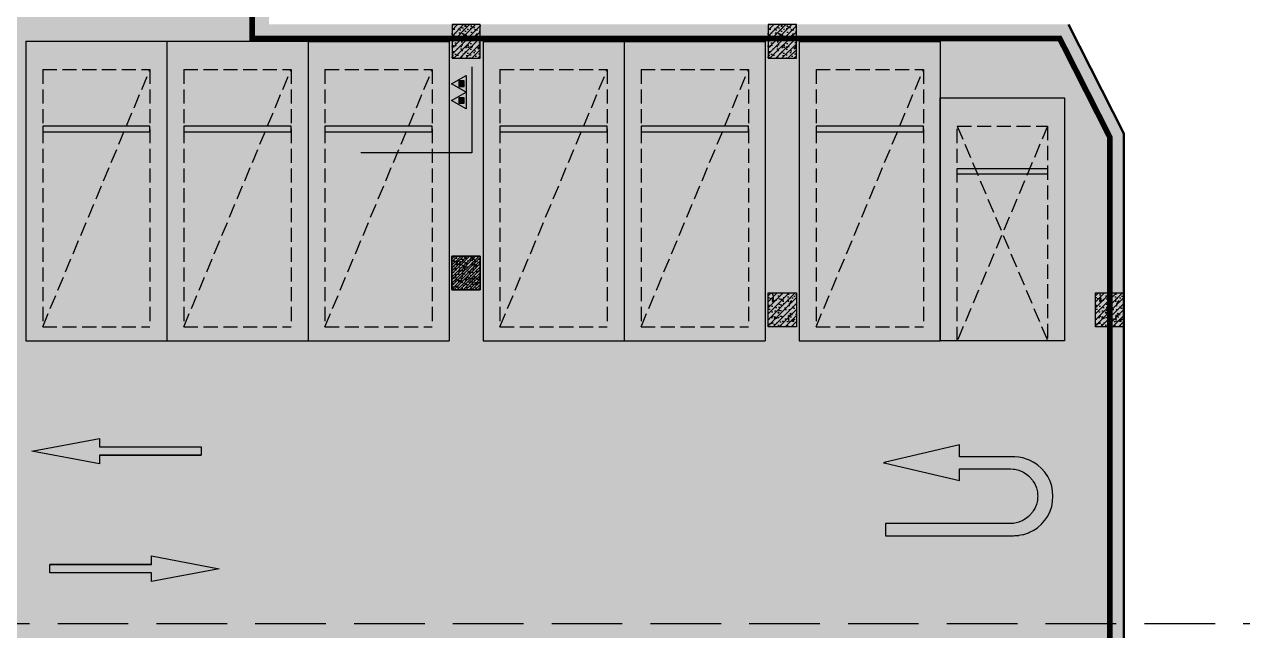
# Model space of a CAD drawing. Extents: x -1338203 to 1886333, y -530034 to 1031844.
# Drawn here: x 756781 to 778362, y 265401 to 276129 of the extents above; entities that cross this region are included whole.
import ezdxf

# ---------------------------------------------------------------- set-up
doc = ezdxf.new("R2010")
doc.units = 0
doc.header["$LTSCALE"] = 1000
doc.header["$MEASUREMENT"] = 0
for name, pattern in [('$2$DASH', [0.35, 0.25, -0.1]), ('A-001-平面B2$0$__DASH', [0.35, 0.25, -0.1]), ('DASH', [0.35, 0.25, -0.1])]:
    doc.linetypes.add(name, pattern=pattern)
for name, color, linetype in [('$0$DIM_SYMB', 3, 'Continuous'), ('A-FIRE', 7, 'Continuous'), ('p-a-regular', 5, 'Continuous'), ('S001地下一墙柱$0$0S-CW-HATCH', 251, 'Continuous'), ('S001地下一墙柱$0$0S-CW-HATCH-UP', 251, 'Continuous'), ('S001地下一墙柱$0$S001地下一墙柱$0$0S-CC-LINE', 52, 'Continuous'), ('S001地下一墙柱$0$S001地下一墙柱$0$0S-CW-HATCH', 251, 'Continuous'), ('S001地下一墙柱$0$S001地下一墙柱$0$0S-CW-HATCH-UP', 251, 'Continuous'), ('中心线', 42, 'Continuous'), ('地面指向箭头', 7, 'Continuous'), ('负一层消火栓$0$0P-DIM-FH', 3, 'Continuous'), ('负一层消火栓$0$0P-EQUIP-FH', 7, 'Continuous')]:
    doc.layers.add(name, color=color, linetype=linetype)
doc.layers.add('AAD-A-PROOF', color=30, linetype='Continuous', plot=False)
doc.layers.add('p-a-regular-deadend', color=6, linetype='Continuous', true_color=0xff00ff)
doc.layers.add('p-a-wall', color=7, linetype='Continuous', lineweight=50)
doc.layers.add('p-h-walkable', color=7, linetype='Continuous', lineweight=70, true_color=0xf0f0f0)

# ---------------------------------------------------------------- blocks, each defined once
blk = doc.blocks.new('负一层消火栓$0$$TwtSys$00000546')
h = blk.add_hatch()
h.set_pattern_fill('ANSI31', color=256, scale=200, style=0)
h.set_pattern_definition([(45, (-38543.802, -6670.83), (-17.67767, 17.67767), [])])
h.paths.add_polyline_path([(-65, 174), (65, 174), (65, 44), (-65, 44)])
for points in [[(0, 344), (-198, 0), (198, 0)], [(-65, 174), (65, 174), (65, 44), (-65, 44)]]:
    blk.add_lwpolyline(points, close=True)
blk = doc.blocks.new('负一层消火栓')
at = {"layer": '负一层消火栓$0$0P-DIM-FH'}
for p, q in [((-1659, -31509, 0), (-1659, -33031)), ((-1659, -33031), (-3621, -33031))]:
    blk.add_line(p, q, dxfattribs=at)
at = {"layer": '负一层消火栓$0$0P-EQUIP-FH', "xscale": -0.7500000000000013, "yscale": 0.7500000000000013, "zscale": 0.75, "rotation": 90}
for p in [(-1759, -31810, 800), (-1759, -32108, 800)]:
    blk.add_blockref('负一层消火栓$0$$TwtSys$00000546', p, dxfattribs=at)
blk = doc.blocks.new('剖面位置')
at = {"layer": '$0$DIM_SYMB', "linetype": '$2$DASH', "ltscale": 5}
blk.add_lwpolyline([(13257, -41366), (-263305, -41366)], dxfattribs=at)
blk.add_lwpolyline([(13257, -41366), (-263305, -41366)], dxfattribs=at)
blk = doc.blocks.new('JTDT')
at = {"layer": 'A-FIRE'}
h = blk.add_hatch(color=251, dxfattribs=at)
h.dxf.hatch_style = 1
h.paths.add_polyline_path([(189165, 82916), (189162, 82988), (189159, 82988), (189147, 83060), (189144, 83075), (189126, 83123), (189114, 83162), (189105, 83180), (189081, 83230), (189072, 83245), (189057, 83269), (189036, 83299), (189024, 83317), (189021, 83320), (189021, 83323), (188961, 83389), (188893, 83449), (188818, 83500), (188734, 83542), (188650, 83571), (188561, 83586), (188468, 83592), (188378, 83586), (188288, 83571), (188202, 83542), (188118, 83500), (188043, 83449), (187974, 83389), (187915, 83323), (187915, 83320), (187912, 83317), (187900, 83299), (187882, 83269), (187864, 83245), (187858, 83230), (187831, 83180), (187822, 83162), (187810, 83123), (187795, 83075), (187789, 83060), (187777, 82988), (187771, 82916), (187771, 82895), (187771, 82839), (187771, 81938), (187559, 81938), (187559, 81935), (187867, 80625), (187876, 80592), (187882, 80625), (188190, 81935), (187983, 81935), (187983, 81938), (187983, 82839), (187986, 82895), (187989, 82916), (188007, 82988), (188037, 83060), (188046, 83075), (188076, 83123), (188109, 83162), (188124, 83180), (188184, 83230), (188205, 83245), (188247, 83269), (188318, 83299), (188390, 83317), (188441, 83320), (188468, 83323), (188492, 83320), (188543, 83317), (188615, 83299), (188686, 83269), (188728, 83245), (188749, 83230), (188809, 83180), (188824, 83162), (188857, 83123), (188887, 83075), (188896, 83060), (188926, 82988), (188944, 82916), (188947, 82895), (188949, 82839), (188949, 80625), (189168, 80625), (189168, 82839), (189168, 82895)])
at = {"layer": '地面指向箭头', "color": 251, "linetype": 'Continuous'}
blk.add_lwpolyline([(189165, 82916), (189162, 82988), (189159, 82988), (189147, 83060), (189144, 83075), (189126, 83123), (189114, 83162), (189105, 83180), (189081, 83230), (189072, 83245), (189057, 83269), (189036, 83299), (189024, 83317), (189021, 83320), (189021, 83323), (188961, 83389), (188893, 83449), (188818, 83500), (188734, 83542), (188650, 83571), (188561, 83586), (188468, 83592), (188378, 83586), (188288, 83571), (188202, 83542), (188118, 83500), (188043, 83449), (187974, 83389), (187915, 83323), (187915, 83320), (187912, 83317), (187900, 83299), (187882, 83269), (187864, 83245), (187858, 83230), (187831, 83180), (187822, 83162), (187810, 83123), (187795, 83075), (187789, 83060), (187777, 82988), (187771, 82916), (187771, 82895), (187771, 82839), (187771, 81938), (187559, 81938), (187559, 81935), (187867, 80625), (187876, 80592), (187882, 80625), (188190, 81935), (187983, 81935), (187983, 81938), (187983, 82839), (187986, 82895), (187989, 82916), (188007, 82988), (188037, 83060), (188046, 83075), (188076, 83123), (188109, 83162), (188124, 83180), (188184, 83230), (188205, 83245), (188247, 83269), (188318, 83299), (188390, 83317), (188441, 83320), (188468, 83323), (188492, 83320), (188543, 83317), (188615, 83299), (188686, 83269), (188728, 83245), (188749, 83230), (188809, 83180), (188824, 83162), (188857, 83123), (188887, 83075), (188896, 83060), (188926, 82988), (188944, 82916), (188947, 82895), (188949, 82839), (188949, 80625), (189168, 80625), (189168, 82839), (189168, 82895), (189165, 82916)], dxfattribs=at)
blk = doc.blocks.new('直行')
at = {"layer": '地面指向箭头'}
blk.add_hatch(color=251, dxfattribs=at).paths.add_polyline_path([(-29241, 4059962), (-29466, 4058762), (-29316, 4058762), (-29316, 4056961), (-29166, 4056961), (-29166, 4058762), (-29016, 4058762)])
at = {"layer": '地面指向箭头', "color": 251}
blk.add_lwpolyline([(-29316, 4058762), (-29316, 4056961), (-29316, 4058762), (-29316, 4058762), (-29466, 4058762), (-29241, 4059962), (-29016, 4058762), (-29166, 4058762), (-29166, 4056961), (-29316, 4056961), (-29316, 4056961)], dxfattribs=at)
blk = doc.blocks.new('A$C9cb663f1')
at = {"layer": '中心线', "color": 251, "const_width": 150}
for points in [[(343634, -94164), (345634, -94164)], [(347388, -93983), (349388, -93983)], [(351388, -93983), (353388, -93983)], [(355388, -93983), (357388, -93983)]]:
    blk.add_lwpolyline(points, dxfattribs=at)
at = {"layer": '地面指向箭头', "color": 251}
for name, p, rotation in [('直行', (4404230, -63942), 90), ('JTDT', (278763, 94485), 270), ('直行', (-3712376, -124506), 270)]:
    blk.add_blockref(name, p, dxfattribs=dict(at, rotation=rotation))

msp = doc.modelspace()

# ---------------------------------------------------------------- hatches: boundary and pattern name
at = {"layer": 'p-h-walkable', "ltscale": 0.002}
h = msp.add_hatch(color=256, dxfattribs=at)
h.dxf.hatch_style = 1
h.paths.add_polyline_path([(633826.6, 244460.7), (640276.6, 244575.6), (640576.6, 234544.8), (645576.7, 234544.6), (645576.7, 209278.9), (732355.9, 209029), (732355.1, 235229.9), (738506.7, 235229.9), (738506.6, 268838.9), (732734.3, 268838.9), (732734.3, 272898.9), (711963.1, 272898.9), (711963.1, 278984.7), (717256.7, 278984.7), (717256.7, 284049), (733571.6, 284135.6), (733996.6, 290449.1), (739216.6, 290449.1), (739766.6, 284299.1), (754626.6, 284299.1), (755296.6, 290449.1), (760516.6, 290449.1), (760816.6, 283049.1), (760816.3, 275879.2), (775122.6, 275879.2), (776006.6, 274138.9), (776006.6, 259429.1), (778716.6, 259429.1), (778716.6, 238849.1), (783416.6, 238849.1), (783416.6, 237229.1), (782066.6, 237229.1), (782066.6, 234429.1), (779546.6, 234429.1), (779546.6, 237129.1), (773916.6, 237129.1), (773916.6, 243229.1), (764306.6, 243225.6), (764306.6, 236639.1), (760766.6, 236639.1), (760766.6, 234429.1), (758246.6, 234429.1), (758246.6, 238649.1), (762116.6, 238649.1), (762116.6, 243225.6), (748656.6, 243225.6), (748756.3, 207529.1), (800106.6, 207528.9), (800206.7, 201639.7), (812908.2, 202239.1), (812576.6, 180449.3), (744206, 180449.3), (744206, 173439), (728556.7, 173439), (728556.6, 122289.1), (746356.6, 122289.1), (750916.6, 132325.6), (842896.6, 132325.6), (843211.6, 121345.6), (839116.6, 121345.6), (839116.6, 93449.1), (864906.6, 93449.1), (864906.6, 79694), (875856.6, 74929.1), (875856.6, 65749.1), (834560.6, 65749.1), (839142.9, 28436.3), (869465.5, 32160.2), (871163.4, 18334), (873704.3, 18646.1), (877328.9, 5540.2), (761876.2, -8638.5), (761133.2, 2082.3), (764950.9, 5291.5), (763253.1, 19116.3), (799242.7, 23536.1), (793807.6, 65749.1), (750756.6, 65749.1), (751556.6, 81645.6), (636016.6, 81645.6), (636016.6, 96345.6), (629416.6, 96345.6), (629416.6, 118203.2), (622306.6, 118203.2), (622286.6, 139083.2), (644406.6, 137003.2), (644406.6, 129968.2), (656656.6, 129968.2), (656406.6, 138083.2), (712156.6, 138083.2), (711856.6, 184449.1), (581811.6, 184349.1), (581826.6, 197199.1), (585876.6, 197449.1), (585976.6, 209279), (629226.6, 209578.9), (628926.8, 236145.4), (633826.6, 236145.6)])
at = {"layer": 'S001地下一墙柱$0$0S-CW-HATCH'}
h = msp.add_hatch(color=256, dxfattribs=at)
h.dxf.hatch_style = 1
h.paths.add_polyline_path([(761116.6, 282649.1), (761116.6, 276129.2), (775276, 276129.2), (776256.6, 274198.8), (776256.6, 259729.1), (776006.6, 259729.1), (776006.6, 274138.9), (775122.6, 275879.2), (760816.3, 275879.2), (760816.6, 282649.1)])
at = {"layer": 'S001地下一墙柱$0$0S-CW-HATCH-UP'}
h = msp.add_hatch(dxfattribs=at)
h.set_pattern_fill('钢筋混凝土', color=256, scale=30)
h.set_pattern_definition([(45, (-9296980.87, -620438.91), (-53.0330086, 53.0330086), []), (50, (-9296980.87, -620438.91), (215.1780548, -18.8256405), [22.5, -247.5]), (355, (-9296980.87, -620438.91), (-41.6254, 225.65764), [18, -198]), (100.4514, (-9296962.94, -620440.48), (173.5528145, 206.8318626), [19.122057, -210.3426336]), (46.1842, (-9296980.87, -620378.9), (320.1723146, -49.655704), [33.75, -371.25]), (96.6356, (-9296954.2, -620383.05), (280.398812, 292.235361), [28.683086, -315.5139]), (351.1842, (-9296980.87, -620378.9), (280.398584, 292.23558), [27, -297]), (21, (-9296950.87, -620393.91), (179.0721156, -120.7856672), [22.5, -247.5]), (326, (-9296950.87, -620393.91), (72.9945996, 217.5450135), [18, -198]), (71.4514, (-9296935.94, -620403.98), (252.0667886, 96.759149), [19.122057, -210.3426336]), (37.5, (-9296980.87, -620438.91), (3.6479566, 99.86815615), [0, -195.6, 0, -201, 0, -198.75]), (7.5, (-9296980.87, -620438.91), (78.9208612, 118.3235136), [0, -114.6, 0, -191.1, 0, -75.75]), (327.5, (-9297047.77, -620438.91), (160.14673085, -6.7664615), [0, -75, 0, -234, 0, -310.5]), (317.5, (-9297077.77, -620438.91), (174.9558508, 30.0314947), [0, -97.5, 0, -155.4, 0, -220.5])])
h.paths.add_polyline_path([(761116.6, 282649.1), (761116.6, 276129.2), (775276, 276129.2), (776256.6, 274198.8), (776256.6, 259729.1), (776006.6, 259729.1), (776006.6, 274138.9), (775122.6, 275879.2), (760816.3, 275879.2), (760816.6, 282649.1)])
at = {"layer": 'S001地下一墙柱$0$S001地下一墙柱$0$0S-CW-HATCH'}
h = msp.add_hatch(color=256, dxfattribs=at)
h.dxf.hatch_style = 1
h.paths.add_polyline_path([(764856.6, 276129.2), (764356.6, 276129.2), (764356.6, 275529.2), (764856.6, 275529.2)])
h = msp.add_hatch(color=256, dxfattribs=at)
h.dxf.hatch_style = 1
h.paths.add_polyline_path([(770456.6, 276129.2), (769956.6, 276129.2), (769956.6, 275529.2), (770456.6, 275529.2)])
h = msp.add_hatch(color=256, dxfattribs=at)
h.dxf.hatch_style = 1
h.paths.add_polyline_path([(764856.4, 271429.2), (764356.4, 271429.2), (764356.4, 272029.2), (764856.4, 272029.2)])
h = msp.add_hatch(color=256, dxfattribs=at)
h.dxf.hatch_style = 1
h.paths.add_polyline_path([(764856.4, 272029.2), (764356.4, 272029.2), (764356.4, 271429.2), (764856.4, 271429.2)])
h = msp.add_hatch(color=256, dxfattribs=at)
h.dxf.hatch_style = 1
h.paths.add_polyline_path([(764856.4, 272029.2), (764356.4, 272029.2), (764356.4, 271429.2), (764856.4, 271429.2)])
h = msp.add_hatch(color=256, dxfattribs=at)
h.dxf.hatch_style = 1
h.paths.add_polyline_path([(770456.6, 270779.1), (769956.6, 270779.1), (769956.6, 271379.1), (770456.6, 271379.1)])
h = msp.add_hatch(color=256, dxfattribs=at)
h.dxf.hatch_style = 1
h.paths.add_polyline_path([(776256.6, 270779.1), (775756.6, 270779.1), (775756.6, 271379.1), (776256.6, 271379.1)])
at = {"layer": 'S001地下一墙柱$0$S001地下一墙柱$0$0S-CW-HATCH-UP'}
h = msp.add_hatch(dxfattribs=at)
h.set_pattern_fill('钢筋混凝土', color=256, scale=30)
h.set_pattern_definition([(45, (797167.33, 285080.9), (-53.03301, 53.03301), []), (50, (797167.33, 285080.9), (215.1781, -18.8256), [22.5, -247.5]), (355, (797167.33, 285080.9), (-41.6254, 225.6576), [18, -198]), (100.4514, (797185.26, 285079.33), (173.5528, 206.8319), [19.122, -210.3426]), (46.1842, (797167.33, 285140.9), (320.1723, -49.6557), [33.75, -371.25]), (96.6356, (797194, 285136.76), (280.3988, 292.2354), [28.683, -315.514]), (351.1842, (797167.33, 285140.9), (280.3986, 292.2356), [27, -297]), (21, (797197.33, 285125.9), (179.0721, -120.7857), [22.5, -247.5]), (326, (797197.33, 285125.9), (72.9946, 217.545), [18, -198]), (71.4514, (797212.25, 285115.83), (252.0668, 96.7591), [19.122, -210.3426]), (37.5, (797167.33, 285080.9), (3.64796, 99.86816), [0, -195.6, 0, -201, 0, -198.75]), (7.5, (797167.33, 285080.9), (78.92086, 118.3235), [0, -114.6, 0, -191.1, 0, -75.75]), (327.5, (797100.43, 285080.9), (160.14673, -6.76646), [0, -75, 0, -234, 0, -310.5]), (317.5, (797070.43, 285080.9), (174.95585, 30.0315), [0, -97.5, 0, -155.4, 0, -220.5])])
h.paths.add_polyline_path([(764856.6, 276129.2), (764356.6, 276129.2), (764356.6, 275529.2), (764856.6, 275529.2)])
h = msp.add_hatch(dxfattribs=at)
h.set_pattern_fill('钢筋混凝土', color=256, scale=30)
h.set_pattern_definition([(45, (802767.33, 285080.9), (-53.03301, 53.03301), []), (50, (802767.33, 285080.9), (215.1781, -18.8256), [22.5, -247.5]), (355, (802767.33, 285080.9), (-41.6254, 225.6576), [18, -198]), (100.4514, (802785.26, 285079.33), (173.5528, 206.8319), [19.122, -210.3426]), (46.1842, (802767.33, 285140.9), (320.1723, -49.6557), [33.75, -371.25]), (96.6356, (802794, 285136.76), (280.3988, 292.2354), [28.683, -315.514]), (351.1842, (802767.33, 285140.9), (280.3986, 292.2356), [27, -297]), (21, (802797.33, 285125.9), (179.0721, -120.7857), [22.5, -247.5]), (326, (802797.33, 285125.9), (72.9946, 217.545), [18, -198]), (71.4514, (802812.25, 285115.83), (252.0668, 96.7591), [19.122, -210.3426]), (37.5, (802767.33, 285080.9), (3.64796, 99.86816), [0, -195.6, 0, -201, 0, -198.75]), (7.5, (802767.33, 285080.9), (78.92086, 118.3235), [0, -114.6, 0, -191.1, 0, -75.75]), (327.5, (802700.43, 285080.9), (160.14673, -6.76646), [0, -75, 0, -234, 0, -310.5]), (317.5, (802670.43, 285080.9), (174.95585, 30.0315), [0, -97.5, 0, -155.4, 0, -220.5])])
h.paths.add_polyline_path([(770456.6, 276129.2), (769956.6, 276129.2), (769956.6, 275529.2), (770456.6, 275529.2)])
h = msp.add_hatch(dxfattribs=at)
h.set_pattern_fill('钢筋混凝土', color=256, scale=30)
h.set_pattern_definition([(45, (797167.15, 271480.97), (-53.03301, 53.03301), []), (50, (797167.15, 271480.97), (215.1781, -18.8256), [22.5, -247.5]), (355, (797167.15, 271480.97), (-41.6254, 225.6576), [18, -198]), (100.4514, (797185.08, 271479.4), (173.5528, 206.8319), [19.122, -210.3426]), (46.1842, (797167.15, 271540.97), (320.1723, -49.6557), [33.75, -371.25]), (96.6356, (797193.83, 271536.83), (280.3988, 292.2354), [28.683, -315.514]), (351.1842, (797167.15, 271540.97), (280.3986, 292.2356), [27, -297]), (21, (797197.15, 271525.97), (179.0721, -120.7857), [22.5, -247.5]), (326, (797197.15, 271525.97), (72.9946, 217.545), [18, -198]), (71.4514, (797212.07, 271515.9), (252.0668, 96.7591), [19.122, -210.3426]), (37.5, (797167.15, 271480.97), (3.64796, 99.86816), [0, -195.6, 0, -201, 0, -198.75]), (7.5, (797167.15, 271480.97), (78.92086, 118.3235), [0, -114.6, 0, -191.1, 0, -75.75]), (327.5, (797100.25, 271480.97), (160.14673, -6.76646), [0, -75, 0, -234, 0, -310.5]), (317.5, (797070.25, 271480.97), (174.95585, 30.0315), [0, -97.5, 0, -155.4, 0, -220.5])])
h.paths.add_polyline_path([(764856.4, 271429.2), (764356.4, 271429.2), (764356.4, 272029.2), (764856.4, 272029.2)])
h = msp.add_hatch(dxfattribs=at)
h.set_pattern_fill('钢筋混凝土', color=256, scale=30)
h.set_pattern_definition([(45, (797167.15, 280980.97), (-53.03301, 53.03301), []), (50, (797167.15, 280980.97), (215.1781, -18.8256), [22.5, -247.5]), (355, (797167.15, 280980.97), (-41.6254, 225.6576), [18, -198]), (100.4514, (797185.08, 280979.4), (173.5528, 206.8319), [19.122, -210.3426]), (46.1842, (797167.15, 281040.97), (320.1723, -49.6557), [33.75, -371.25]), (96.6356, (797193.83, 281036.83), (280.3988, 292.2354), [28.683, -315.514]), (351.1842, (797167.15, 281040.97), (280.3986, 292.2356), [27, -297]), (21, (797197.15, 281025.97), (179.0721, -120.7857), [22.5, -247.5]), (326, (797197.15, 281025.97), (72.9946, 217.545), [18, -198]), (71.4514, (797212.07, 281015.9), (252.0668, 96.7591), [19.122, -210.3426]), (37.5, (797167.15, 280980.97), (3.64796, 99.86816), [0, -195.6, 0, -201, 0, -198.75]), (7.5, (797167.15, 280980.97), (78.92086, 118.3235), [0, -114.6, 0, -191.1, 0, -75.75]), (327.5, (797100.25, 280980.97), (160.14673, -6.76646), [0, -75, 0, -234, 0, -310.5]), (317.5, (797070.25, 280980.97), (174.95585, 30.0315), [0, -97.5, 0, -155.4, 0, -220.5])])
h.paths.add_polyline_path([(764856.4, 272029.2), (764356.4, 272029.2), (764356.4, 271429.2), (764856.4, 271429.2)])
h = msp.add_hatch(dxfattribs=at)
h.set_pattern_fill('钢筋混凝土', color=256, scale=30)
h.set_pattern_definition([(45, (797167.15, 280980.97), (-53.03301, 53.03301), []), (50, (797167.15, 280980.97), (215.1781, -18.8256), [22.5, -247.5]), (355, (797167.15, 280980.97), (-41.6254, 225.6576), [18, -198]), (100.4514, (797185.08, 280979.4), (173.5528, 206.8319), [19.122, -210.3426]), (46.1842, (797167.15, 281040.97), (320.1723, -49.6557), [33.75, -371.25]), (96.6356, (797193.83, 281036.83), (280.3988, 292.2354), [28.683, -315.514]), (351.1842, (797167.15, 281040.97), (280.3986, 292.2356), [27, -297]), (21, (797197.15, 281025.97), (179.0721, -120.7857), [22.5, -247.5]), (326, (797197.15, 281025.97), (72.9946, 217.545), [18, -198]), (71.4514, (797212.07, 281015.9), (252.0668, 96.7591), [19.122, -210.3426]), (37.5, (797167.15, 280980.97), (3.64796, 99.86816), [0, -195.6, 0, -201, 0, -198.75]), (7.5, (797167.15, 280980.97), (78.92086, 118.3235), [0, -114.6, 0, -191.1, 0, -75.75]), (327.5, (797100.25, 280980.97), (160.14673, -6.76646), [0, -75, 0, -234, 0, -310.5]), (317.5, (797070.25, 280980.97), (174.95585, 30.0315), [0, -97.5, 0, -155.4, 0, -220.5])])
h.paths.add_polyline_path([(764856.4, 272029.2), (764356.4, 272029.2), (764356.4, 271429.2), (764856.4, 271429.2)])
h = msp.add_hatch(dxfattribs=at)
h.set_pattern_fill('钢筋混凝土', color=256, scale=30)
h.set_pattern_definition([(45, (802767.33, 270830.83), (-53.03301, 53.03301), []), (50, (802767.33, 270830.83), (215.1781, -18.8256), [22.5, -247.5]), (355, (802767.33, 270830.83), (-41.6254, 225.6576), [18, -198]), (100.4514, (802785.26, 270829.26), (173.5528, 206.8319), [19.122, -210.3426]), (46.1842, (802767.33, 270890.83), (320.1723, -49.6557), [33.75, -371.25]), (96.6356, (802794, 270886.7), (280.3988, 292.2354), [28.683, -315.514]), (351.1842, (802767.33, 270890.83), (280.3986, 292.2356), [27, -297]), (21, (802797.33, 270875.83), (179.0721, -120.7857), [22.5, -247.5]), (326, (802797.33, 270875.83), (72.9946, 217.545), [18, -198]), (71.4514, (802812.25, 270865.77), (252.0668, 96.7591), [19.122, -210.3426]), (37.5, (802767.33, 270830.83), (3.64796, 99.86816), [0, -195.6, 0, -201, 0, -198.75]), (7.5, (802767.33, 270830.83), (78.92086, 118.3235), [0, -114.6, 0, -191.1, 0, -75.75]), (327.5, (802700.43, 270830.83), (160.14673, -6.76646), [0, -75, 0, -234, 0, -310.5]), (317.5, (802670.43, 270830.83), (174.95585, 30.0315), [0, -97.5, 0, -155.4, 0, -220.5])])
h.paths.add_polyline_path([(770456.6, 270779.1), (769956.6, 270779.1), (769956.6, 271379.1), (770456.6, 271379.1)])
h = msp.add_hatch(dxfattribs=at)
h.set_pattern_fill('钢筋混凝土', color=256, scale=30)
h.set_pattern_definition([(45, (808567.33, 270830.83), (-53.03301, 53.03301), []), (50, (808567.33, 270830.83), (215.1781, -18.8256), [22.5, -247.5]), (355, (808567.33, 270830.83), (-41.6254, 225.6576), [18, -198]), (100.4514, (808585.26, 270829.26), (173.5528, 206.8319), [19.122, -210.3426]), (46.1842, (808567.33, 270890.83), (320.1723, -49.6557), [33.75, -371.25]), (96.6356, (808594, 270886.7), (280.3988, 292.2354), [28.683, -315.514]), (351.1842, (808567.33, 270890.83), (280.3986, 292.2356), [27, -297]), (21, (808597.33, 270875.83), (179.0721, -120.7857), [22.5, -247.5]), (326, (808597.33, 270875.83), (72.9946, 217.545), [18, -198]), (71.4514, (808612.25, 270865.77), (252.0668, 96.7591), [19.122, -210.3426]), (37.5, (808567.33, 270830.83), (3.64796, 99.86816), [0, -195.6, 0, -201, 0, -198.75]), (7.5, (808567.33, 270830.83), (78.92086, 118.3235), [0, -114.6, 0, -191.1, 0, -75.75]), (327.5, (808500.43, 270830.83), (160.14673, -6.76646), [0, -75, 0, -234, 0, -310.5]), (317.5, (808470.43, 270830.83), (174.95585, 30.0315), [0, -97.5, 0, -155.4, 0, -220.5])])
h.paths.add_polyline_path([(776256.6, 270779.1), (775756.6, 270779.1), (775756.6, 271379.1), (776256.6, 271379.1)])

# ---------------------------------------------------------------- linework, layer by layer
for p, q in [((756806.5, 275829.6), (756806.5, 270529.6)), ((756806.5, 275829.6), (759306.5, 275829.6)), ((759306.5, 275829.6), (759306.5, 270529.6)), ((759306.5, 275829.5), (759306.5, 270529.5)), ((759306.5, 275829.5), (761806.5, 275829.5)), ((761806.5, 275829.5), (761806.5, 270529.5)), ((761806.5, 275829.3), (761806.5, 270529.3)), ((761806.5, 275829.3), (764306.5, 275829.3)), ((764306.5, 275829.3), (764306.5, 270529.3)), ((764906.5, 275829.3), (764906.5, 270529.3)), ((764906.5, 275829.3), (767406.5, 275829.3)), ((767406.5, 275829.3), (767406.5, 270529.3)), ((767406.5, 275829.3), (767406.5, 270529.3)), ((767406.5, 275829.3), (769906.5, 275829.3)), ((769906.5, 275829.3), (769906.5, 270529.3)), ((770506.5, 275829.3), (770506.5, 270529.3)), ((770506.5, 275829.3), (773006.5, 275829.3)), ((773006.5, 275829.3), (773006.5, 270529.3)), ((756806.5, 270529.6), (759306.5, 270529.6)), ((759306.5, 270529.5), (761806.5, 270529.5)), ((761806.5, 270529.3), (764306.5, 270529.3)), ((764906.5, 270529.3), (767406.5, 270529.3)), ((767406.5, 270529.3), (769906.5, 270529.3)), ((770506.5, 270529.3), (773006.5, 270529.3))]:
    msp.add_line(p, q)
at = {"linetype": 'A-001-平面B2$0$__DASH'}
for p, q in [((757106.5, 275329.6), (759006.5, 275329.6)), ((757106.5, 275329.6), (757106.5, 270779.6)), ((759006.5, 275329.6), (759006.5, 270779.6)), ((759606.5, 275329.5), (761506.5, 275329.5)), ((759606.5, 275329.5), (759606.5, 270779.5)), ((761506.5, 275329.5), (761506.5, 270779.5)), ((762106.5, 275329.3), (764006.5, 275329.3)), ((762106.5, 275329.3), (762106.5, 270779.3)), ((764006.5, 275329.3), (764006.5, 270779.3)), ((765206.5, 275329.3), (767106.5, 275329.3)), ((765206.5, 275329.3), (765206.5, 270779.3)), ((767106.5, 275329.3), (767106.5, 270779.3)), ((767706.5, 275329.3), (769606.5, 275329.3)), ((767706.5, 275329.3), (767706.5, 270779.3)), ((769606.5, 275329.3), (769606.5, 270779.3)), ((770806.5, 275329.3), (772706.5, 275329.3)), ((770806.5, 275329.3), (770806.5, 270779.3)), ((772706.5, 275329.3), (772706.5, 270779.3)), ((757106.5, 270779.6), (759006.5, 270779.6)), ((759606.5, 270779.5), (761506.5, 270779.5)), ((762106.5, 270779.3), (764006.5, 270779.3)), ((765206.5, 270779.3), (767106.5, 270779.3)), ((767706.5, 270779.3), (769606.5, 270779.3)), ((770806.5, 270779.3), (772706.5, 270779.3))]:
    msp.add_line(p, q, dxfattribs=at)
for points in [[(757106.5, 270779.6), (759006.5, 275329.6)], [(759606.5, 270779.5), (761506.5, 275329.5)], [(762106.5, 270779.3), (764006.5, 275329.3)], [(765206.5, 270779.3), (767106.5, 275329.3)], [(767706.5, 270779.3), (769606.5, 275329.3)], [(770806.5, 270779.3), (772706.5, 275329.3)]]:
    msp.add_lwpolyline(points, dxfattribs=at)
at = {"color": 241}
msp.add_lwpolyline([(773006.5, 270529.1), (773006.5, 274829.1), (775206.5, 274829.1), (775206.5, 270529.1)], close=True, dxfattribs=at)
for points in [[(759006.5, 274329.6), (757106.5, 274329.6), (757106.5, 274229.6), (759006.5, 274229.6)], [(761506.5, 274329.5), (759606.5, 274329.5), (759606.5, 274229.5), (761506.5, 274229.5)], [(764006.5, 274329.3), (762106.5, 274329.3), (762106.5, 274229.3), (764006.5, 274229.3)], [(767106.5, 274329.3), (765206.5, 274329.3), (765206.5, 274229.3), (767106.5, 274229.3)], [(769606.5, 274329.3), (767706.5, 274329.3), (767706.5, 274229.3), (769606.5, 274229.3)], [(772706.5, 274329.3), (770806.5, 274329.3), (770806.5, 274229.3), (772706.5, 274229.3)]]:
    msp.add_lwpolyline(points, close=True)
at = {"color": 241, "linetype": 'DASH'}
for points in [[(773306.5, 270529.1), (773306.5, 274329.1), (774906.5, 274329.1), (774906.5, 270529.1), (773306.5, 270529.1)], [(774906.5, 274329.1), (773306.5, 270529.1)], [(773306.5, 274329.1), (774906.5, 270529.1)]]:
    msp.add_lwpolyline(points, dxfattribs=at)
at = {"color": 241}
msp.add_lwpolyline([(773306.5, 273579.1), (774906.5, 273579.1), (774906.5, 273479.1), (773306.5, 273479.1), (773306.5, 273579.1)], dxfattribs=at)
at = {"layer": 'p-a-regular', "ltscale": 0.002, "const_width": 1000}
for points in [[(758056.5, 275329.6), (758056.5, 270779.6)], [(760556.5, 275329.5), (760556.5, 270779.5)], [(763056.5, 275329.3), (763056.5, 270779.3)], [(766156.5, 275329.3), (766156.5, 270779.3)], [(768656.5, 275329.3), (768656.5, 270779.3)]]:
    msp.add_lwpolyline(points, dxfattribs=at)
at = {"layer": 'p-a-regular-deadend', "ltscale": 0.002, "const_width": 1000}
for points in [[(771756.5, 275329.3), (771756.5, 270779.3)], [(774106.5, 270529.1), (774106.5, 274329.1)]]:
    msp.add_lwpolyline(points, dxfattribs=at)
at = {"layer": 'p-a-wall'}
for p, q in [((760816.3, 275879.2), (760816.6, 282649.1)), ((775276, 276129.2), (776256.6, 274198.8)), ((775122.6, 275879.2), (760816.3, 275879.2)), ((776006.6, 274138.9), (775122.6, 275879.2)), ((776006.6, 259729.1), (776006.6, 274138.9)), ((776256.6, 274198.8), (776256.6, 259729.1))]:
    msp.add_line(p, q, dxfattribs=at)
at = {"layer": 'p-h-walkable', "ltscale": 0.002, "const_width": 100}
msp.add_lwpolyline([(738506.7, 235229.9), (738506.6, 268838.9), (732734.3, 268838.9), (732734.3, 272898.9), (711963.1, 272898.9), (711963.1, 278984.7), (717256.7, 278984.7), (717256.7, 284049), (733571.6, 284135.6), (733996.6, 290449.1), (739216.6, 290449.1), (739766.6, 284299.1), (754626.6, 284299.1), (755296.6, 290449.1), (760516.6, 290449.1), (760816.6, 283049.1), (760816.3, 275879.2), (775122.6, 275879.2), (776006.6, 274138.9), (776006.6, 259429.1), (778716.6, 259429.1), (778716.6, 238849.1)], dxfattribs=at)
at = {"layer": 'S001地下一墙柱$0$S001地下一墙柱$0$0S-CC-LINE'}
for points in [[(764856.6, 276129.2), (764356.6, 276129.2), (764356.6, 275529.2), (764856.6, 275529.2)], [(770456.6, 276129.2), (769956.6, 276129.2), (769956.6, 275529.2), (770456.6, 275529.2)], [(764856.4, 271429.2), (764356.4, 271429.2), (764356.4, 272029.2), (764856.4, 272029.2)], [(764856.4, 272029.2), (764356.4, 272029.2), (764356.4, 271429.2), (764856.4, 271429.2)], [(764856.4, 272029.2), (764356.4, 272029.2), (764356.4, 271429.2), (764856.4, 271429.2)], [(770456.6, 270779.1), (769956.6, 270779.1), (769956.6, 271379.1), (770456.6, 271379.1)], [(776256.6, 270779.1), (775756.6, 270779.1), (775756.6, 271379.1), (776256.6, 271379.1)]]:
    msp.add_lwpolyline(points, close=True, dxfattribs=at)

# ---------------------------------------------------------------- block references
at = {"ltscale": 0.002}
for name, p in [('负一层消火栓', (766365.4, 306889.1)), ('A$C9cb663f1', (412646.2, 361761.3))]:
    msp.add_blockref(name, p, dxfattribs=at)
at = {"layer": 'AAD-A-PROOF'}
msp.add_blockref('剖面位置', (766365.4, 306889.1), dxfattribs=at)

doc.saveas('drawing.dxf')
